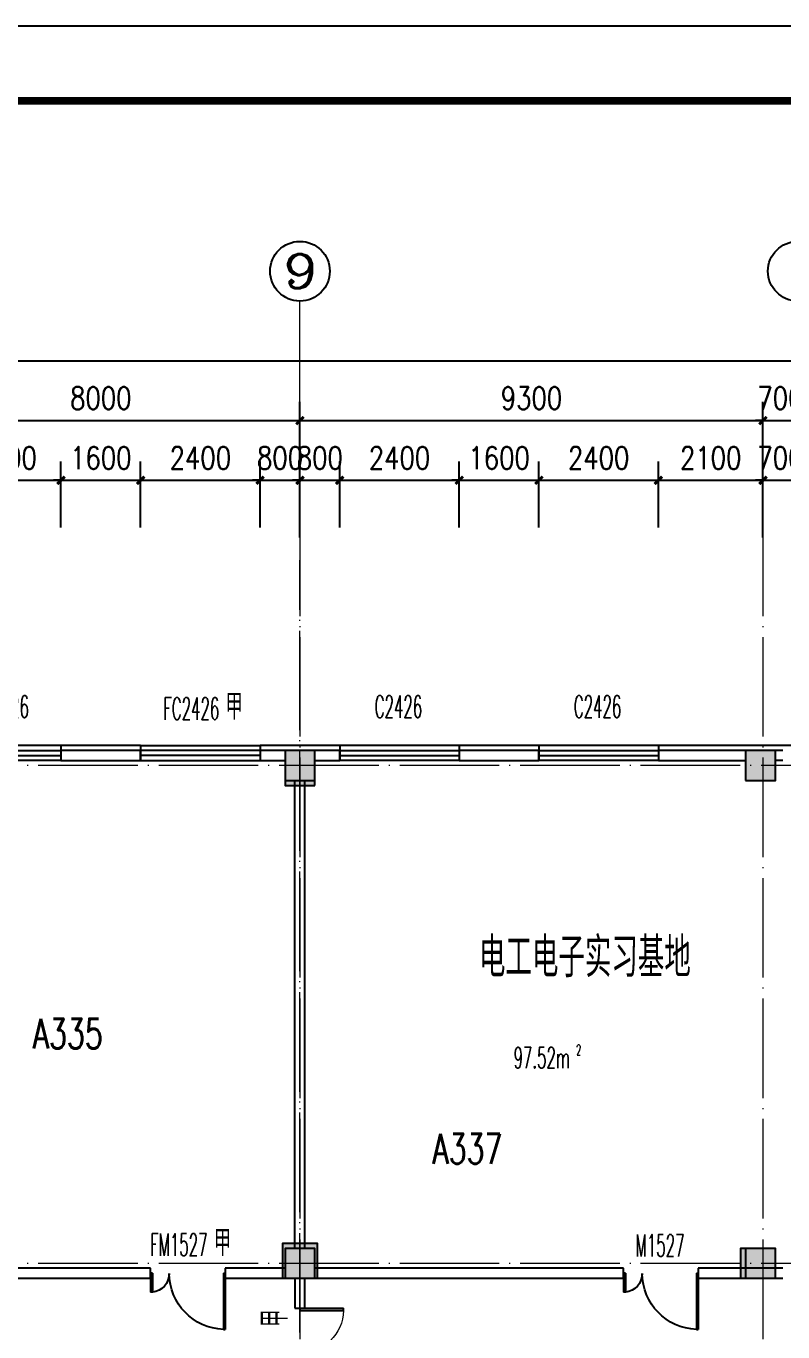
# Model space of a CAD drawing. Extents: x 1417642 to 3570900, y 124798 to 1191112.
# Drawn here: x 1495910 to 1511110, y 480019 to 506248 of the extents above; entities that cross this region are included whole.
import ezdxf
from ezdxf.enums import TextEntityAlignment as Align

# ---------------------------------------------------------------- set-up
doc = ezdxf.new("R2010")
doc.units = 0
doc.header["$LTSCALE"] = 1000
doc.header["$MEASUREMENT"] = 0
doc.linetypes.add('DOTE', pattern=[2.42, 2, -0.2, 0.02, -0.2])
doc.layers.get('0').update_dxf_attribs({"linetype": 'CONTINUOUS'})
doc.layers.get('Defpoints').update_dxf_attribs({"linetype": 'CONTINUOUS'})
for name, color, linetype in [('AXIS', 3, 'CONTINUOUS'), ('AXIS_TEXT', 7, 'CONTINUOUS'), ('colu', 2, 'CONTINUOUS'), ('COLUMN', 9, 'CONTINUOUS'), ('DOTE', 1, 'DOTE'), ('PUB_DIM', 3, 'CONTINUOUS'), ('PUB_HATCH', 8, 'CONTINUOUS'), ('PUB_TEXT', 40, 'CONTINUOUS'), ('PUB_TITLE', 4, 'CONTINUOUS'), ('SPACE', 7, 'CONTINUOUS'), ('STAIR', 2, 'CONTINUOUS'), ('SURFACE', 6, 'CONTINUOUS'), ('tiaozheng', 20, 'CONTINUOUS'), ('WALL', 4, 'CONTINUOUS'), ('WINDOW', 2, 'CONTINUOUS'), ('WINDOW_TEXT', 7, 'CONTINUOUS'), ('填充', 252, 'CONTINUOUS'), ('柱填充', 8, 'CONTINUOUS')]:
    doc.layers.add(name, color=color, linetype=linetype)
doc.styles.add('_TCH_AXIS', font='COMPLEX', dxfattribs={"bigfont": 'GBCBIG'})
doc.styles.add('_TCH_SPACE', font='ROMANS', dxfattribs={"width": 0.7, "height": 5, "bigfont": 'Z'})
doc.styles.add('_TCH_WINDOW', font='ROMANS.shx', dxfattribs={"width": 0.7, "height": 400, "bigfont": 'Z.shx'})
doc.styles.add('DIM_FONT', font='SIMPLEX.shx', dxfattribs={"width": 0.8})
doc.styles.add('Z', font='ROMANS', dxfattribs={"width": 0.7, "bigfont": 'Z'})
doc.dimstyles.new('DIMN150', dxfattribs={"dimscale": 1.5, "dimtxt": 300, "dimasz": 100, "dimexe": 250, "dimexo": 300, "dimgap": 150, "dimtad": 1, "dimdec": 0, "dimzin": 0, "dimdsep": 46, "dimtxsty": 'DIM_FONT', "dimblk": 'ARCHTICK', "dimcen": 0.09, "dimdle": 1.5, "dimclrt": 7, "dimazin": 2, "dimtfac": 1, "dimtdec": 0, "dimtix": 1, "dimtmove": 2, "dimatfit": 3, "dimldrblk": 'ARCHTICK', "dimfxl": 1, "dimtolj": 1, "dimtzin": 0, "dimarcsym": 0})

# ---------------------------------------------------------------- blocks, each defined once
blk = doc.blocks.new('896')
at = {"layer": '柱填充'}
h = blk.add_hatch(color=256, dxfattribs=at)
h.paths.add_polyline_path([(1580873, 568265), (1580873, 568965), (1580273, 568965), (1580273, 568265)])
h.paths.add_polyline_path([(1572873, 568265), (1572873, 568965), (1572273, 568965), (1572273, 568265)])
h.paths.add_polyline_path([(1564873, 568265), (1564873, 568965), (1564273, 568965), (1564273, 568265)])
h.paths.add_polyline_path([(1556873, 568265), (1556873, 568965), (1556273, 568965), (1556273, 568265)])
h.paths.add_polyline_path([(1546873, 568265), (1546873, 568965), (1546273, 568965), (1546273, 568265)])
h.paths.add_polyline_path([(1536873, 568265), (1536873, 568965), (1536273, 568965), (1536273, 568265)])
h.paths.add_polyline_path([(1533273, 568265), (1533273, 568965), (1532673, 568965), (1532673, 568265)])
h.paths.add_polyline_path([(1523273, 568365), (1523273, 568965), (1522673, 568965), (1522673, 568365)])
h.paths.add_polyline_path([(1590123, 558965), (1589423, 558965), (1589423, 558365), (1590123, 558365)])
h.paths.add_polyline_path([(1580923, 558365), (1580923, 559065), (1580223, 559065), (1580223, 558365)])
h.paths.add_polyline_path([(1572923, 558365), (1572923, 559065), (1572223, 559065), (1572223, 558365)])
h.paths.add_polyline_path([(1564923, 558365), (1564923, 559065), (1564223, 559065), (1564223, 558365)])
h.paths.add_polyline_path([(1556923, 558365), (1556923, 559065), (1556223, 559065), (1556223, 558365)])
h.paths.add_polyline_path([(1546923, 558365), (1546923, 559065), (1546223, 559065), (1546223, 558365)])
h.paths.add_polyline_path([(1536873, 558365), (1536873, 558965), (1536273, 558965), (1536273, 558365)])
h.paths.add_polyline_path([(1533273, 558365), (1533273, 558965), (1532673, 558965), (1532673, 558365)])
h.paths.add_polyline_path([(1523372, 558965), (1522672, 558965), (1522672, 558365), (1523372, 558365)])
h.paths.add_polyline_path([(1590123, 554765), (1590123, 555365), (1589523, 555365), (1589523, 554765)])
h.paths.add_polyline_path([(1580873, 554765), (1580873, 555365), (1580273, 555365), (1580273, 554765)])
h.paths.add_polyline_path([(1572873, 554765), (1572873, 555365), (1572273, 555365), (1572273, 554765)])
h.paths.add_polyline_path([(1564873, 554765), (1564873, 555365), (1564273, 555365), (1564273, 554765)])
h.paths.add_polyline_path([(1556873, 554765), (1556873, 555365), (1556273, 555365), (1556273, 554765)])
h.paths.add_polyline_path([(1546873, 554765), (1546873, 555365), (1546273, 555365), (1546273, 554765)])
h.paths.add_polyline_path([(1536873, 554765), (1536873, 555365), (1536273, 555365), (1536273, 554765)])
h.paths.add_polyline_path([(1533273, 554765), (1533273, 555365), (1532673, 555365), (1532673, 554765)])
h.paths.add_polyline_path([(1523372, 555365), (1522672, 555365), (1522672, 554765), (1523372, 554765)])
h.paths.add_polyline_path([(1590123, 546765), (1590123, 547365), (1589523, 547365), (1589523, 546765)])
h.paths.add_polyline_path([(1580873, 546765), (1580873, 547365), (1580273, 547365), (1580273, 546765)])
h.paths.add_polyline_path([(1572873, 546765), (1572873, 547365), (1572273, 547365), (1572273, 546765)])
h.paths.add_polyline_path([(1564873, 546765), (1564873, 547365), (1564273, 547365), (1564273, 546765)])
h.paths.add_polyline_path([(1556873, 546765), (1556873, 547365), (1556273, 547365), (1556273, 546765)])
h.paths.add_polyline_path([(1546873, 546715), (1546873, 547415), (1546173, 547415), (1546173, 546715)])
h.paths.add_polyline_path([(1536973, 546715), (1536973, 547415), (1536273, 547415), (1536273, 546715)])
h.paths.add_polyline_path([(1533273, 546715), (1533273, 547415), (1532573, 547415), (1532573, 546715)])
h.paths.add_polyline_path([(1523372, 547365), (1522672, 547365), (1522672, 546765), (1523372, 546765)])
h.paths.add_polyline_path([(1546873, 539365), (1546173, 539365), (1546173, 538765), (1546873, 538765)])
h.paths.add_polyline_path([(1536973, 538715), (1536973, 539415), (1536273, 539415), (1536273, 538715)])
h.paths.add_polyline_path([(1533273, 538715), (1533273, 539415), (1532573, 539415), (1532573, 538715)])
h.paths.add_polyline_path([(1523372, 539365), (1522672, 539365), (1522672, 538765), (1523372, 538765)])
h.paths.add_polyline_path([(1546873, 531365), (1546173, 531365), (1546173, 530765), (1546873, 530765)])
h.paths.add_polyline_path([(1536973, 530715), (1536973, 531415), (1536273, 531415), (1536273, 530715)])
h.paths.add_polyline_path([(1533273, 530715), (1533273, 531415), (1532573, 531415), (1532573, 530715)])
h.paths.add_polyline_path([(1523372, 531365), (1522672, 531365), (1522672, 530765), (1523372, 530765)])
h.paths.add_polyline_path([(1546873, 523365), (1546173, 523365), (1546173, 522765), (1546873, 522765)])
h.paths.add_polyline_path([(1536973, 522715), (1536973, 523415), (1536273, 523415), (1536273, 522715)])
h.paths.add_polyline_path([(1533273, 522715), (1533273, 523415), (1532573, 523415), (1532573, 522715)])
h.paths.add_polyline_path([(1523372, 523365), (1522672, 523365), (1522672, 522765), (1523372, 522765)])
h.paths.add_polyline_path([(1546873, 515365), (1546173, 515365), (1546173, 514765), (1546873, 514765)])
h.paths.add_polyline_path([(1536973, 514715), (1536973, 515415), (1536273, 515415), (1536273, 514715)])
h.paths.add_polyline_path([(1533273, 514715), (1533273, 515415), (1532573, 515415), (1532573, 514715)])
h.paths.add_polyline_path([(1523372, 515365), (1522672, 515365), (1522672, 514765), (1523372, 514765)])
h.paths.add_polyline_path([(1546873, 507365), (1546173, 507365), (1546173, 506765), (1546873, 506765)])
h.paths.add_polyline_path([(1536973, 506715), (1536973, 507415), (1536273, 507415), (1536273, 506715)])
h.paths.add_polyline_path([(1533273, 506715), (1533273, 507415), (1532573, 507415), (1532573, 506715)])
h.paths.add_polyline_path([(1523372, 507365), (1522672, 507365), (1522672, 506765), (1523372, 506765)])
h.paths.add_polyline_path([(1546873, 499365), (1546173, 499365), (1546173, 498765), (1546873, 498765)])
h.paths.add_polyline_path([(1536973, 498715), (1536973, 499415), (1536273, 499415), (1536273, 498715)])
h.paths.add_polyline_path([(1533273, 498715), (1533273, 499415), (1532573, 499415), (1532573, 498715)])
h.paths.add_polyline_path([(1523372, 499365), (1522672, 499365), (1522672, 498765), (1523372, 498765)])
h.paths.add_polyline_path([(1546873, 490765), (1546873, 491365), (1546273, 491365), (1546273, 490765)])
h.paths.add_polyline_path([(1536873, 490765), (1536873, 491365), (1536273, 491365), (1536273, 490765)])
h.paths.add_polyline_path([(1533273, 490765), (1533273, 491365), (1532673, 491365), (1532673, 490765)])
h.paths.add_polyline_path([(1523273, 490765), (1523273, 491365), (1522673, 491365), (1522673, 490765)])
at = {"layer": 'colu'}
for points in [[(1580873, 568265), (1580873, 568965), (1580273, 568965), (1580273, 568265)], [(1580923, 558365), (1580923, 559065), (1580223, 559065), (1580223, 558365)], [(1590123, 558965), (1589423, 558965), (1589423, 558365), (1590123, 558365)]]:
    blk.add_lwpolyline(points, close=True, dxfattribs=at)
blk = doc.blocks.new('_ArchTick')
at = {"color": 0, "linetype": 'ByBlock', "const_width": 0.4}
blk.add_lwpolyline([(-0.5, -0.5), (0.5, 0.5)], dxfattribs=at)
blk = doc.blocks.new('*D2059')
at = {"layer": 'AXIS', "color": 0, "lineweight": -2}
for p, q in [((1443810, 496961), (1443810, 499900)), ((1588610, 496961), (1588610, 499900)), ((1443808, 499525), (1588613, 499525))]:
    blk.add_line(p, q, dxfattribs=at)
at = {"layer": 'Defpoints', "color": 0}
for p in [(1588610, 499525), (1443810, 496511), (1588610, 496511)]:
    blk.add_point(p, dxfattribs=at)
at = {"layer": 'AXIS', "color": 0, "lineweight": -2, "xscale": 150, "yscale": 150, "zscale": 150, "rotation": 180}
blk.add_blockref('_ArchTick', (1443810, 499525), dxfattribs=at)
at = {"layer": 'AXIS', "color": 0, "lineweight": -2, "xscale": 150, "yscale": 150, "zscale": 150}
blk.add_blockref('_ArchTick', (1588610, 499525), dxfattribs=at)
at = {"layer": 'AXIS', "color": 7, "insert": (1516210, 499975), "char_height": 450, "attachment_point": 5, "style": 'DIM_FONT'}
blk.add_mtext('\\A1;144800', dxfattribs=at)
blk = doc.blocks.new('*D2066')
at = {"layer": 'AXIS', "color": 0, "lineweight": -2}
for p, q in [((1493410, 495977), (1493410, 498700)), ((1501410, 495977), (1501410, 498700)), ((1493408, 498325), (1501413, 498325))]:
    blk.add_line(p, q, dxfattribs=at)
at = {"layer": 'Defpoints', "color": 0}
for p in [(1501410, 498325), (1493410, 495527), (1501410, 495527)]:
    blk.add_point(p, dxfattribs=at)
at = {"layer": 'AXIS', "color": 0, "lineweight": -2, "xscale": 150, "yscale": 150, "zscale": 150, "rotation": 180}
blk.add_blockref('_ArchTick', (1493410, 498325), dxfattribs=at)
at = {"layer": 'AXIS', "color": 0, "lineweight": -2, "xscale": 150, "yscale": 150, "zscale": 150}
blk.add_blockref('_ArchTick', (1501410, 498325), dxfattribs=at)
at = {"layer": 'AXIS', "color": 7, "insert": (1497410, 498775), "char_height": 450, "attachment_point": 5, "style": 'DIM_FONT'}
blk.add_mtext('\\A1;8000', dxfattribs=at)
blk = doc.blocks.new('*D2067')
at = {"layer": 'AXIS', "color": 0, "lineweight": -2}
for p, q in [((1501410, 495977), (1501410, 498700)), ((1510710, 495977), (1510710, 498700)), ((1501408, 498325), (1510713, 498325))]:
    blk.add_line(p, q, dxfattribs=at)
at = {"layer": 'Defpoints', "color": 0}
for p in [(1510710, 498325), (1501410, 495527), (1510710, 495527)]:
    blk.add_point(p, dxfattribs=at)
at = {"layer": 'AXIS', "color": 0, "lineweight": -2, "xscale": 150, "yscale": 150, "zscale": 150, "rotation": 180}
blk.add_blockref('_ArchTick', (1501410, 498325), dxfattribs=at)
at = {"layer": 'AXIS', "color": 0, "lineweight": -2, "xscale": 150, "yscale": 150, "zscale": 150}
blk.add_blockref('_ArchTick', (1510710, 498325), dxfattribs=at)
at = {"layer": 'AXIS', "color": 7, "insert": (1506060, 498775), "char_height": 450, "attachment_point": 5, "style": 'DIM_FONT'}
blk.add_mtext('\\A1;9300', dxfattribs=at)
blk = doc.blocks.new('*D2068')
at = {"layer": 'AXIS', "color": 0, "lineweight": -2}
for p, q in [((1510710, 495977), (1510710, 498700)), ((1511410, 495977), (1511410, 498700)), ((1510710, 498325), (1510560, 498325)), ((1510710, 498325), (1511410, 498325)), ((1511410, 498325), (1511560, 498325))]:
    blk.add_line(p, q, dxfattribs=at)
at = {"layer": 'Defpoints', "color": 0}
for p in [(1511410, 498325), (1510710, 495527), (1511410, 495527)]:
    blk.add_point(p, dxfattribs=at)
at = {"layer": 'AXIS', "color": 0, "lineweight": -2, "xscale": 150, "yscale": 150, "zscale": 150}
blk.add_blockref('_ArchTick', (1510710, 498325), dxfattribs=at)
at = {"layer": 'AXIS', "color": 0, "lineweight": -2, "xscale": 150, "yscale": 150, "zscale": 150, "rotation": 180}
blk.add_blockref('_ArchTick', (1511410, 498325), dxfattribs=at)
at = {"layer": 'AXIS', "color": 7, "insert": (1511060, 498775), "char_height": 450, "attachment_point": 5, "style": 'DIM_FONT'}
blk.add_mtext('\\A1;700', dxfattribs=at)
blk = doc.blocks.new('*D2194')
at = {"layer": 'Defpoints', "color": 0}
for p in [(1496610, 497125), (1494410, 495724), (1496610, 495724)]:
    blk.add_point(p, dxfattribs=at)
at = {"layer": 'PUB_DIM', "color": 0, "lineweight": -2}
for p, q in [((1494410, 496174), (1494410, 497500)), ((1496610, 496174), (1496610, 497500)), ((1494408, 497125), (1496613, 497125))]:
    blk.add_line(p, q, dxfattribs=at)
at = {"layer": 'PUB_DIM', "color": 0, "lineweight": -2, "xscale": 150, "yscale": 150, "zscale": 150, "rotation": 180}
blk.add_blockref('_ArchTick', (1494410, 497125), dxfattribs=at)
at = {"layer": 'PUB_DIM', "color": 0, "lineweight": -2, "xscale": 150, "yscale": 150, "zscale": 150}
blk.add_blockref('_ArchTick', (1496610, 497125), dxfattribs=at)
at = {"layer": 'PUB_DIM', "color": 7, "insert": (1495510, 497575), "char_height": 450, "attachment_point": 5, "style": 'DIM_FONT'}
blk.add_mtext('\\A1;2200', dxfattribs=at)
blk = doc.blocks.new('*D2195')
at = {"layer": 'Defpoints', "color": 0}
for p in [(1498210, 497125), (1496610, 495724), (1498210, 495724)]:
    blk.add_point(p, dxfattribs=at)
at = {"layer": 'PUB_DIM', "color": 0, "lineweight": -2}
for p, q in [((1496610, 496174), (1496610, 497500)), ((1498210, 496174), (1498210, 497500)), ((1496610, 497125), (1496460, 497125)), ((1496610, 497125), (1498210, 497125)), ((1498210, 497125), (1498360, 497125))]:
    blk.add_line(p, q, dxfattribs=at)
at = {"layer": 'PUB_DIM', "color": 0, "lineweight": -2, "xscale": 150, "yscale": 150, "zscale": 150}
blk.add_blockref('_ArchTick', (1496610, 497125), dxfattribs=at)
at = {"layer": 'PUB_DIM', "color": 0, "lineweight": -2, "xscale": 150, "yscale": 150, "zscale": 150, "rotation": 180}
blk.add_blockref('_ArchTick', (1498210, 497125), dxfattribs=at)
at = {"layer": 'PUB_DIM', "color": 7, "insert": (1497410, 497575), "char_height": 450, "attachment_point": 5, "style": 'DIM_FONT'}
blk.add_mtext('\\A1;1600', dxfattribs=at)
blk = doc.blocks.new('*D2196')
at = {"layer": 'Defpoints', "color": 0}
for p in [(1500610, 497125), (1498210, 495724), (1500610, 495724)]:
    blk.add_point(p, dxfattribs=at)
at = {"layer": 'PUB_DIM', "color": 0, "lineweight": -2}
for p, q in [((1498210, 496174), (1498210, 497500)), ((1500610, 496174), (1500610, 497500)), ((1498208, 497125), (1500613, 497125))]:
    blk.add_line(p, q, dxfattribs=at)
at = {"layer": 'PUB_DIM', "color": 0, "lineweight": -2, "xscale": 150, "yscale": 150, "zscale": 150, "rotation": 180}
blk.add_blockref('_ArchTick', (1498210, 497125), dxfattribs=at)
at = {"layer": 'PUB_DIM', "color": 0, "lineweight": -2, "xscale": 150, "yscale": 150, "zscale": 150}
blk.add_blockref('_ArchTick', (1500610, 497125), dxfattribs=at)
at = {"layer": 'PUB_DIM', "color": 7, "insert": (1499410, 497575), "char_height": 450, "attachment_point": 5, "style": 'DIM_FONT'}
blk.add_mtext('\\A1;2400', dxfattribs=at)
blk = doc.blocks.new('*D2197')
at = {"layer": 'Defpoints', "color": 0}
for p in [(1501410, 497125), (1500610, 495724), (1501410, 495724)]:
    blk.add_point(p, dxfattribs=at)
at = {"layer": 'PUB_DIM', "color": 0, "lineweight": -2}
for p, q in [((1500610, 496174), (1500610, 497500)), ((1501410, 496174), (1501410, 497500)), ((1500610, 497125), (1500460, 497125)), ((1500610, 497125), (1501410, 497125)), ((1501410, 497125), (1501560, 497125))]:
    blk.add_line(p, q, dxfattribs=at)
at = {"layer": 'PUB_DIM', "color": 0, "lineweight": -2, "xscale": 150, "yscale": 150, "zscale": 150}
blk.add_blockref('_ArchTick', (1500610, 497125), dxfattribs=at)
at = {"layer": 'PUB_DIM', "color": 0, "lineweight": -2, "xscale": 150, "yscale": 150, "zscale": 150, "rotation": 180}
blk.add_blockref('_ArchTick', (1501410, 497125), dxfattribs=at)
at = {"layer": 'PUB_DIM', "color": 7, "insert": (1501010, 497575), "char_height": 450, "attachment_point": 5, "style": 'DIM_FONT'}
blk.add_mtext('\\A1;800', dxfattribs=at)
blk = doc.blocks.new('*D2198')
at = {"layer": 'Defpoints', "color": 0}
for p in [(1502210, 497125), (1501410, 495724), (1502210, 495724)]:
    blk.add_point(p, dxfattribs=at)
at = {"layer": 'PUB_DIM', "color": 0, "lineweight": -2}
for p, q in [((1501410, 496174), (1501410, 497500)), ((1502210, 496174), (1502210, 497500)), ((1501410, 497125), (1501260, 497125)), ((1501410, 497125), (1502210, 497125)), ((1502210, 497125), (1502360, 497125))]:
    blk.add_line(p, q, dxfattribs=at)
at = {"layer": 'PUB_DIM', "color": 0, "lineweight": -2, "xscale": 150, "yscale": 150, "zscale": 150}
blk.add_blockref('_ArchTick', (1501410, 497125), dxfattribs=at)
at = {"layer": 'PUB_DIM', "color": 0, "lineweight": -2, "xscale": 150, "yscale": 150, "zscale": 150, "rotation": 180}
blk.add_blockref('_ArchTick', (1502210, 497125), dxfattribs=at)
at = {"layer": 'PUB_DIM', "color": 7, "insert": (1501810, 497575), "char_height": 450, "attachment_point": 5, "style": 'DIM_FONT'}
blk.add_mtext('\\A1;800', dxfattribs=at)
blk = doc.blocks.new('*D2199')
at = {"layer": 'Defpoints', "color": 0}
for p in [(1504610, 497125), (1502210, 495724), (1504610, 495724)]:
    blk.add_point(p, dxfattribs=at)
at = {"layer": 'PUB_DIM', "color": 0, "lineweight": -2}
for p, q in [((1502210, 496174), (1502210, 497500)), ((1504610, 496174), (1504610, 497500)), ((1502208, 497125), (1504613, 497125))]:
    blk.add_line(p, q, dxfattribs=at)
at = {"layer": 'PUB_DIM', "color": 0, "lineweight": -2, "xscale": 150, "yscale": 150, "zscale": 150, "rotation": 180}
blk.add_blockref('_ArchTick', (1502210, 497125), dxfattribs=at)
at = {"layer": 'PUB_DIM', "color": 0, "lineweight": -2, "xscale": 150, "yscale": 150, "zscale": 150}
blk.add_blockref('_ArchTick', (1504610, 497125), dxfattribs=at)
at = {"layer": 'PUB_DIM', "color": 7, "insert": (1503410, 497575), "char_height": 450, "attachment_point": 5, "style": 'DIM_FONT'}
blk.add_mtext('\\A1;2400', dxfattribs=at)
blk = doc.blocks.new('*D2200')
at = {"layer": 'Defpoints', "color": 0}
for p in [(1506210, 497125), (1504610, 495724), (1506210, 495724)]:
    blk.add_point(p, dxfattribs=at)
at = {"layer": 'PUB_DIM', "color": 0, "lineweight": -2}
for p, q in [((1504610, 496174), (1504610, 497500)), ((1506210, 496174), (1506210, 497500)), ((1504610, 497125), (1504460, 497125)), ((1504610, 497125), (1506210, 497125)), ((1506210, 497125), (1506360, 497125))]:
    blk.add_line(p, q, dxfattribs=at)
at = {"layer": 'PUB_DIM', "color": 0, "lineweight": -2, "xscale": 150, "yscale": 150, "zscale": 150}
blk.add_blockref('_ArchTick', (1504610, 497125), dxfattribs=at)
at = {"layer": 'PUB_DIM', "color": 0, "lineweight": -2, "xscale": 150, "yscale": 150, "zscale": 150, "rotation": 180}
blk.add_blockref('_ArchTick', (1506210, 497125), dxfattribs=at)
at = {"layer": 'PUB_DIM', "color": 7, "insert": (1505410, 497575), "char_height": 450, "attachment_point": 5, "style": 'DIM_FONT'}
blk.add_mtext('\\A1;1600', dxfattribs=at)
blk = doc.blocks.new('*D2201')
at = {"layer": 'Defpoints', "color": 0}
for p in [(1508610, 497125), (1506210, 495724), (1508610, 495724)]:
    blk.add_point(p, dxfattribs=at)
at = {"layer": 'PUB_DIM', "color": 0, "lineweight": -2}
for p, q in [((1506210, 496174), (1506210, 497500)), ((1508610, 496174), (1508610, 497500)), ((1506208, 497125), (1508613, 497125))]:
    blk.add_line(p, q, dxfattribs=at)
at = {"layer": 'PUB_DIM', "color": 0, "lineweight": -2, "xscale": 150, "yscale": 150, "zscale": 150, "rotation": 180}
blk.add_blockref('_ArchTick', (1506210, 497125), dxfattribs=at)
at = {"layer": 'PUB_DIM', "color": 0, "lineweight": -2, "xscale": 150, "yscale": 150, "zscale": 150}
blk.add_blockref('_ArchTick', (1508610, 497125), dxfattribs=at)
at = {"layer": 'PUB_DIM', "color": 7, "insert": (1507410, 497575), "char_height": 450, "attachment_point": 5, "style": 'DIM_FONT'}
blk.add_mtext('\\A1;2400', dxfattribs=at)
blk = doc.blocks.new('*D2202')
at = {"layer": 'Defpoints', "color": 0}
for p in [(1510710, 497125), (1508610, 495724), (1510710, 495724)]:
    blk.add_point(p, dxfattribs=at)
at = {"layer": 'PUB_DIM', "color": 0, "lineweight": -2}
for p, q in [((1508610, 496174), (1508610, 497500)), ((1510710, 496174), (1510710, 497500)), ((1508608, 497125), (1510713, 497125))]:
    blk.add_line(p, q, dxfattribs=at)
at = {"layer": 'PUB_DIM', "color": 0, "lineweight": -2, "xscale": 150, "yscale": 150, "zscale": 150, "rotation": 180}
blk.add_blockref('_ArchTick', (1508610, 497125), dxfattribs=at)
at = {"layer": 'PUB_DIM', "color": 0, "lineweight": -2, "xscale": 150, "yscale": 150, "zscale": 150}
blk.add_blockref('_ArchTick', (1510710, 497125), dxfattribs=at)
at = {"layer": 'PUB_DIM', "color": 7, "insert": (1509660, 497575), "char_height": 450, "attachment_point": 5, "style": 'DIM_FONT'}
blk.add_mtext('\\A1;2100', dxfattribs=at)
blk = doc.blocks.new('*D2203')
at = {"layer": 'Defpoints', "color": 0}
for p in [(1511410, 497125), (1510710, 495724), (1511410, 495724)]:
    blk.add_point(p, dxfattribs=at)
at = {"layer": 'PUB_DIM', "color": 0, "lineweight": -2}
for p, q in [((1510710, 496174), (1510710, 497500)), ((1511410, 496174), (1511410, 497500)), ((1510710, 497125), (1510560, 497125)), ((1510710, 497125), (1511410, 497125)), ((1511410, 497125), (1511560, 497125))]:
    blk.add_line(p, q, dxfattribs=at)
at = {"layer": 'PUB_DIM', "color": 0, "lineweight": -2, "xscale": 150, "yscale": 150, "zscale": 150}
blk.add_blockref('_ArchTick', (1510710, 497125), dxfattribs=at)
at = {"layer": 'PUB_DIM', "color": 0, "lineweight": -2, "xscale": 150, "yscale": 150, "zscale": 150, "rotation": 180}
blk.add_blockref('_ArchTick', (1511410, 497125), dxfattribs=at)
at = {"layer": 'PUB_DIM', "color": 7, "insert": (1511060, 497575), "char_height": 450, "attachment_point": 5, "style": 'DIM_FONT'}
blk.add_mtext('\\A1;700', dxfattribs=at)
blk = doc.blocks.new('_FZH')
blk.add_lwpolyline([(-0.5, -0.5), (0.5, -0.5), (0.5, 0.5), (-0.5, 0.5)], close=True)
at = {"layer": 'PUB_HATCH'}
blk.add_solid([(-0.5, -0.5), (0.5, -0.5), (-0.5, 0.5), (0.5, 0.5)], dxfattribs=at)
blk = doc.blocks.new('$TCHSYS$WIN2D')
for p, q in [((-0.5, 0.5), (0.5, 0.5)), ((-0.5, 0.5), (-0.5, -0.5)), ((0.5, 0.5), (0.5, -0.5)), ((0.5, 0.167), (-0.5, 0.167)), ((0.5, -0.167), (-0.5, -0.167)), ((-0.5, -0.5), (0.5, -0.5))]:
    blk.add_line(p, q)
blk = doc.blocks.new('$DorLib2D$00000225')
at = {"color": 0}
for p, q in [((0.475, -0.001), (0.475, 0.752)), ((0.475, 0.752), (0.5, 0.752)), ((0.5, -0.001), (0.5, 0.752)), ((-0.5, 0), (-0.5, 0.252)), ((-0.475, 0.252), (-0.5, 0.252)), ((-0.475, 0), (-0.475, 0.252)), ((-0.475, 0), (-0.5, 0)), ((0.475, -0.001), (0.5, -0.001))]:
    blk.add_line(p, q, dxfattribs=at)
for centre, radius, start, end in [((0.505, -0.002), 0.755, 92.2493, 179.7238), ((-0.501, 0.003), 0.251, 359.7899, 84.0974)]:
    blk.add_arc(centre, radius, start, end, dxfattribs=at)
blk = doc.blocks.new('$DorLib2D$00000002')
for p, q in [((-0.5, 0), (-0.5, 0.4875)), ((-0.475, 0.4875), (-0.5, 0.4875)), ((-0.475, 0), (-0.475, 0.4875)), ((0.475, 0), (0.475, 0.4875)), ((0.475, 0.4875), (0.5, 0.4875)), ((0.5, 0), (0.5, 0.4875)), ((-0.5, 0), (-0.475, 0)), ((0.5, 0), (0.475, 0))]:
    blk.add_line(p, q)
at = {"lineweight": 13}
for centre, start, end in [((-0.4875, 0), 0, 88.53072), ((0.4875, 0), 91.46928, 180)]:
    blk.add_arc(centre, 0.4875, start, end, dxfattribs=at)

msp = doc.modelspace()

# ---------------------------------------------------------------- linework, layer by layer
at = {"lineweight": 0}
msp.add_line((1504610.3, 491495.5), (1510010.3, 491495.5), dxfattribs=at)
at = {"layer": 'AXIS', "lineweight": 0}
msp.add_line((1501410.3, 498108.7), (1501410.3, 500725.2), dxfattribs=at)
at = {"layer": 'AXIS'}
for centre in [(1501410.3, 501325.2), (1511410.3, 501325.2)]:
    msp.add_circle(centre, 600, dxfattribs=at)
at = {"layer": 'DOTE', "lineweight": 0}
msp.add_line((1501410.3, 385623.9), (1501410.3, 495521.4), dxfattribs=at)
for points in [[(1501410.3, 496395.5), (1501410.3, 469695.5)], [(1501410.3, 496395.5), (1501410.3, 469695.5)], [(1510710.3, 496395.5), (1510710.3, 469695.5)], [(1510710.3, 496395.5), (1510710.3, 469695.5)], [(1597373.8, 491395.5), (1432083.9, 491395.5)], [(1597373.8, 481395.5), (1432083.9, 481395.5)]]:
    msp.add_lwpolyline(points, dxfattribs=at)
at = {"layer": 'PUB_TITLE'}
msp.add_lwpolyline([(1417642.3, 380098.4), (1618342.3, 380098.4), (1618342.3, 506248.4), (1417642.3, 506248.4)], close=True, dxfattribs=at)
at = {"layer": 'PUB_TITLE', "const_width": 150}
msp.add_lwpolyline([(1421392.3, 381598.4), (1616842.3, 381598.4), (1616842.3, 504748.4), (1421392.3, 504748.4)], close=True, dxfattribs=at)
at = {"layer": 'SURFACE'}
for p, q in [((1496610.3, 491795.5), (1496610.3, 491695.5)), ((1498210.3, 491795.5), (1496610.3, 491795.5)), ((1498210.3, 491795.5), (1498210.3, 491695.5)), ((1500610.3, 491795.5), (1500610.3, 491695.5)), ((1501410.3, 491795.5), (1500610.3, 491795.5)), ((1502210.3, 491795.5), (1501410.3, 491795.5)), ((1502210.3, 491795.5), (1502210.3, 491695.5)), ((1504610.3, 491795.5), (1504610.3, 491695.5)), ((1506210.3, 491795.5), (1504610.3, 491795.5)), ((1506210.3, 491795.5), (1506210.3, 491695.5)), ((1508610.3, 491795.5), (1508610.3, 491695.5)), ((1510660.3, 491795.5), (1508610.3, 491795.5)), ((1511410.3, 491795.5), (1510660.3, 491795.5))]:
    msp.add_line(p, q, dxfattribs=at)
at = {"layer": 'WALL'}
for p, q in [((1498210.3, 491695.5), (1496610.3, 491695.5)), ((1496610.3, 491695.5), (1496610.3, 491495.5)), ((1498210.3, 491495.5), (1498210.3, 491695.5)), ((1501110.3, 491695.5), (1500610.3, 491695.5)), ((1500610.3, 491695.5), (1500610.3, 491495.5)), ((1502210.3, 491695.5), (1501710.3, 491695.5)), ((1502210.3, 491495.5), (1502210.3, 491695.5)), ((1506210.3, 491695.5), (1504610.3, 491695.5)), ((1504610.3, 491695.5), (1504610.3, 491495.5)), ((1506210.3, 491495.5), (1506210.3, 491695.5)), ((1510360.3, 491695.5), (1508610.3, 491695.5)), ((1508610.3, 491695.5), (1508610.3, 491495.5)), ((1511110.3, 491695.5), (1510960.3, 491695.5)), ((1496610.3, 491495.5), (1498210.3, 491495.5)), ((1500610.3, 491495.5), (1501110.3, 491495.5)), ((1501710.3, 491495.5), (1502210.3, 491495.5)), ((1504610.3, 491495.5), (1506210.3, 491495.5)), ((1508610.3, 491495.5), (1510360.3, 491495.5)), ((1511110.3, 491495.5), (1510960.3, 491495.5)), ((1501310.3, 481695.5), (1501310.3, 491095.5)), ((1501510.3, 481695.5), (1501510.3, 491095.5)), ((1498410.3, 481295.5), (1493710.3, 481295.5)), ((1493710.3, 481095.5), (1498410.3, 481095.5)), ((1498410.3, 481095.5), (1498410.3, 481295.5)), ((1501110.3, 481295.5), (1499910.3, 481295.5)), ((1499910.3, 481295.5), (1499910.3, 481095.5)), ((1499910.3, 481095.5), (1501110.3, 481095.5)), ((1501310.3, 481095.5), (1501310.3, 480495.5)), ((1501510.3, 480495.5), (1501510.3, 481095.5)), ((1507910.3, 481295.5), (1501710.3, 481295.5)), ((1501710.3, 481095.5), (1507910.3, 481095.5)), ((1507910.3, 481095.5), (1507910.3, 481295.5)), ((1511110.3, 481295.5), (1509410.3, 481295.5)), ((1509410.3, 481295.5), (1509410.3, 481095.5)), ((1509410.3, 481095.5), (1511110.3, 481095.5)), ((1501310.3, 480495.5), (1501510.3, 480495.5))]:
    msp.add_line(p, q, dxfattribs=at)

# ---------------------------------------------------------------- block references
at = {"layer": 'COLUMN', "lineweight": 0, "xscale": 600, "yscale": 600, "zscale": 600}
for p in [(1501410.3, 491395.5), (1510660.3, 491395.5), (1501410.3, 481395.5), (1510660.3, 481395.5)]:
    msp.add_blockref('_FZH', p, dxfattribs=at)
at = {"layer": 'STAIR', "lineweight": 0, "xscale": -1500, "yscale": 1500, "zscale": 200, "rotation": 180}
msp.add_blockref('$DorLib2D$00000225', (1499160.3, 481195.5), dxfattribs=at)
at = {"layer": 'tiaozheng'}
msp.add_blockref('896', (-79162.5, -77269.7), dxfattribs=at)
at = {"layer": 'WINDOW', "color": 2}
ref = msp.add_blockref('$TCHSYS$WIN2D', (1495510.3, 491645.5), dxfattribs=dict(at, xscale=2200, yscale=-300, zscale=2200, rotation=180))
ref.add_attrib('A', 'C2226', (1495011.5, 492355), dxfattribs={"layer": 'WINDOW_TEXT', "color": 2, "height": 446.25, "style": '_TCH_WINDOW', "width": 0.494118})
ref = msp.add_blockref('$TCHSYS$WIN2D', (1503410.3, 491645.5), dxfattribs=dict(at, xscale=2400, yscale=-300, zscale=2400, rotation=180))
ref.add_attrib('A', 'C2426', (1502911.5, 492355), dxfattribs={"layer": 'WINDOW_TEXT', "color": 2, "height": 446.25, "style": '_TCH_WINDOW', "width": 0.494118})
ref = msp.add_blockref('$TCHSYS$WIN2D', (1507410.3, 491645.5), dxfattribs=dict(at, xscale=2400, yscale=-300, zscale=2400, rotation=180))
ref.add_attrib('A', 'C2426', (1506911.5, 492355), dxfattribs={"layer": 'WINDOW_TEXT', "color": 2, "height": 446.25, "style": '_TCH_WINDOW', "width": 0.494118})
at = {"layer": 'WINDOW', "color": 2, "xscale": -2400, "yscale": -300, "zscale": -2400, "rotation": 180}
msp.add_blockref('$TCHSYS$WIN2D', (1499410.3, 491645.5), dxfattribs=at)
at = {"layer": 'WINDOW', "lineweight": 0}
ref = msp.add_blockref('$DorLib2D$00000225', (1508660.3, 481195.5), dxfattribs=dict(at, xscale=-1500, yscale=1500, zscale=-1500, rotation=180))
ref.add_attrib('A', 'M1527', (1508151, 481531.9), dxfattribs={"layer": 'WINDOW_TEXT', "lineweight": 0, "height": 446.25, "style": '_TCH_WINDOW', "width": 0.494118})
at = {"layer": 'WINDOW', "lineweight": 0, "xscale": 1800, "yscale": -1800, "zscale": 1800, "rotation": 90}
msp.add_blockref('$DorLib2D$00000002', (1501410.3, 479595.5), dxfattribs=at)

# ---------------------------------------------------------------- texts
at = {"layer": 'AXIS_TEXT', "style": '_TCH_AXIS', "width": 1.5}
msp.add_text('9', height=678.8, dxfattribs=at).set_placement((1501070.9, 500985.8), (1501749.7, 500985.8), align=Align.FIT)
at = {"layer": 'PUB_TEXT', "color": 1, "lineweight": 60, "style": 'Z', "width": 0.7}
for s, p in [('A335', (1496046.8, 485708.8)), ('A337', (1504073.8, 483397.4))]:
    msp.add_text(s, height=600, dxfattribs=at).set_placement(p)
at = {"layer": 'SPACE', "style": '_TCH_SPACE', "width": 0.525}
for s, height, p in [('2', 210, (1506961.4, 485578.6)), ('97.52m', 420, (1505701.4, 485316.1))]:
    msp.add_text(s, height=height, dxfattribs=at).set_placement(p)
at = {"layer": 'WINDOW_TEXT', "color": 2, "style": '_TCH_WINDOW'}
for s, height, width, p in [('甲', 525, 0.7, (1499916.4, 492315.6)), ('FC2426', 446.25, 0.494118, (1498666.9, 492315.6))]:
    msp.add_text(s, height=height, dxfattribs=dict(at, width=width)).set_placement(p)
at = {"layer": 'WINDOW_TEXT', "style": '_TCH_WINDOW'}
for s, height, width, p in [('FM1527', 446.25, 0.494118, (1498401.1, 481545.5)), ('甲', 525, 0.7, (1499682.1, 481545.5))]:
    msp.add_text(s, height=height, dxfattribs=dict(at, width=width)).set_placement(p)
at = {"layer": 'WINDOW_TEXT', "style": '_TCH_WINDOW', "width": 0.7}
msp.add_text('甲', height=525, rotation=90, dxfattribs=at).set_placement((1501160.3, 480117.3))
at = {"layer": '填充', "insert": (1505005.5, 487942.9), "char_height": 800, "width": 8372.358, "attachment_point": 1, "style": '_TCH_WINDOW'}
msp.add_mtext('{\\C2;电工电子实习基地}', dxfattribs=at)

# ---------------------------------------------------------------- dimensions: what is measured, and where the dimension line sits
at = {"layer": 'AXIS'}
for p1, p2, distance, picture, middle in [((1443810.3, 496511.2), (1588610.3, 496511.2), 3013.9, '*D2059', (1516210.3, 499975.2)), ((1493410.3, 495527.3), (1501410.3, 495527.3), 2797.8, '*D2066', (1497410.3, 498775.2)), ((1501410.3, 495527.3), (1510710.3, 495527.3), 2797.8, '*D2067', (1506060.3, 498775.2)), ((1510710.3, 495527.3), (1511410.3, 495527.3), 2797.8, '*D2068', (1511060.3, 498775.2))]:
    dim = msp.add_aligned_dim(p1=p1, p2=p2, distance=distance, dimstyle='DIMN150', dxfattribs=at)
    dim.commit()
    dim.dimension.update_dxf_attribs({"geometry": picture, "text_midpoint": middle})
at = {"layer": 'PUB_DIM'}
for p1, p2, picture, middle in [((1494410.3, 495723.7), (1496610.3, 495723.7), '*D2194', (1495510.3, 497575.2)), ((1496610.3, 495723.7), (1498210.3, 495723.7), '*D2195', (1497410.3, 497575.2)), ((1498210.3, 495723.7), (1500610.3, 495723.7), '*D2196', (1499410.3, 497575.2)), ((1500610.3, 495723.7), (1501410.3, 495723.7), '*D2197', (1501010.3, 497575.2)), ((1501410.3, 495723.7), (1502210.3, 495723.7), '*D2198', (1501810.3, 497575.2)), ((1502210.3, 495723.7), (1504610.3, 495723.7), '*D2199', (1503410.3, 497575.2)), ((1504610.3, 495723.7), (1506210.3, 495723.7), '*D2200', (1505410.3, 497575.2)), ((1506210.3, 495723.7), (1508610.3, 495723.7), '*D2201', (1507410.3, 497575.2)), ((1508610.3, 495723.7), (1510710.3, 495723.7), '*D2202', (1509660.3, 497575.2)), ((1510710.3, 495723.7), (1511410.3, 495723.7), '*D2203', (1511060.3, 497575.2))]:
    dim = msp.add_aligned_dim(p1=p1, p2=p2, distance=1401.5, dimstyle='DIMN150', dxfattribs=at)
    dim.commit()
    dim.dimension.update_dxf_attribs({"geometry": picture, "text_midpoint": middle})

doc.saveas('drawing.dxf')
